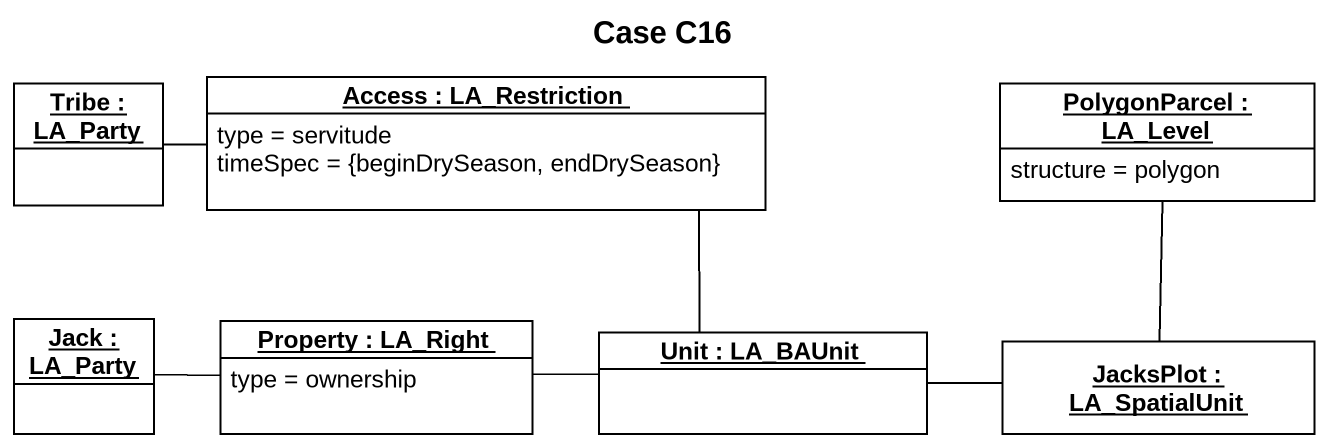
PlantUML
@startuml
title Case C16
hide circle
hide empty members
object "Tribe : LA_Party" as Tribe #FFFFFF
object "Access : LA_Restriction" as Access #FFFFFF {
  type = servitude
  timeSpec = {beginDrySeason, endDrySeason}
}
object "PolygonParcel : LA_Level" as PolygonParcel #FFFFFF {
  structure = polygon
}
object "Jack : LA_Party" as Jack #FFFFFF
object "Property : LA_Right" as Property #FFFFFF {
  type = ownership
}
object "Unit : LA_BAUnit" as Unit #FFFFFF
object "JacksPlot : LA_SpatialUnit" as JacksPlot #FFFFFF
Tribe -right- Access
Property -left- Jack
Unit -up- Access
Unit -left- Property
JacksPlot -up- PolygonParcel
JacksPlot -left- Unit
@enduml
